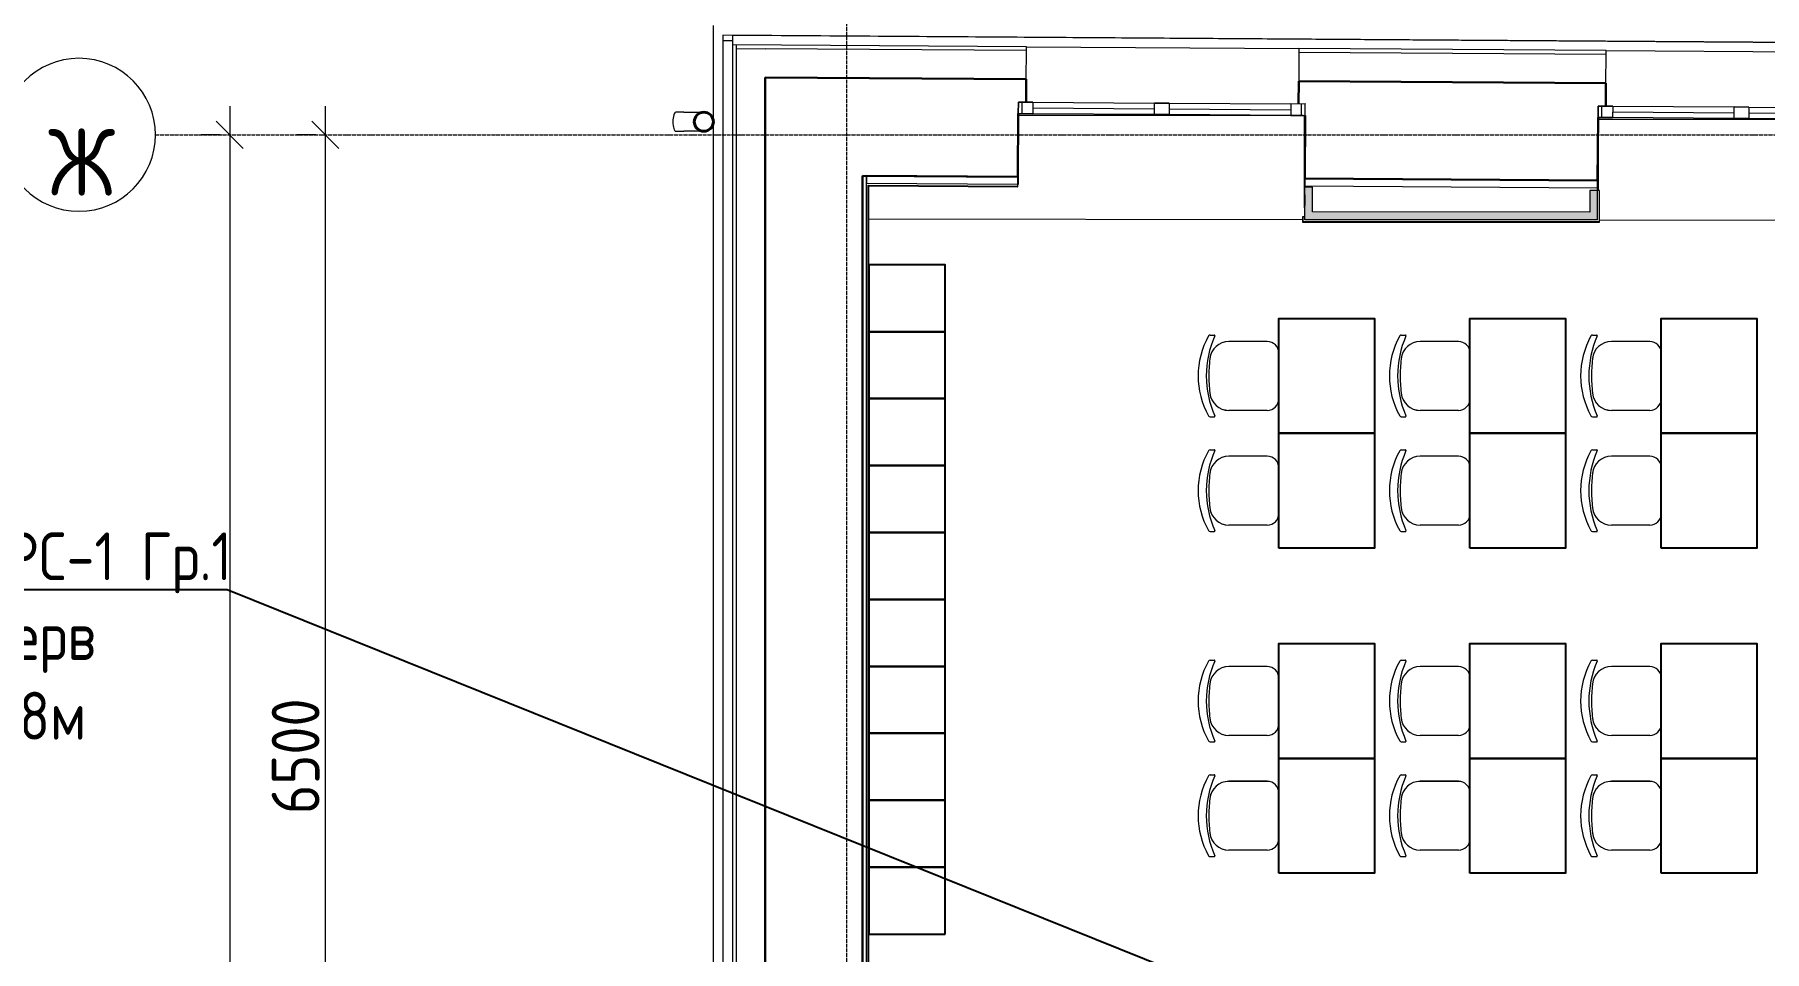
# Model space of a CAD drawing. Header units: millimetres. Extents: x -32 to 417638015, y -35 to 175284279.
# Drawn here: x 416875080 to 416884124, y 175270475 to 175275269 of the extents above; entities that cross this region are included whole.
import ezdxf
from ezdxf import colors
from ezdxf.entities.mleader import LeaderData, LeaderLine
from ezdxf.math import Vec2, Vec3

# ---------------------------------------------------------------- set-up
doc = ezdxf.new("R2010")
doc.units = ezdxf.units.MM
doc.linetypes.add('ADSK_Линия сетки', pattern=[25, 20, -2.5, 0, -2.5])
for name, color, linetype, lineweight in [('_ Окна', 7, 'Continuous', 9), ('_ЭМ_ТХобщее_слой', 7, 'Continuous', 30), ('Обобщенные модели', 7, 'Continuous', 18), ('Окна', 7, 'Continuous', 9), ('Оси', 253, 'Continuous', 9), ('Перекрытие', 7, 'Continuous', 18), ('Размеры', 7, 'Continuous', 9), ('Стены внутренние', 7, 'Continuous', 18), ('Стены наружные', 7, 'Continuous', 18), ('Стены несущие', 7, 'Continuous', 30), ('Стены отделка', 7, 'Continuous', 30), ('Стены штриховка', 7, 'Continuous', 9), ('ТХ', 5, 'Continuous', 0), ('ШТРИХОВКА', 252, 'Continuous', 15)]:
    doc.layers.add(name, color=color, linetype=linetype, lineweight=lineweight)
doc.layers.add('_ЭМ_Надписи', color=7, linetype='Continuous')
doc.layers.add('ЭОМ_Лотки рабочие', color=5, linetype='Continuous')
doc.styles.add('GOST Common', font='GOST_Common.ttf', dxfattribs={"width": 0.9, "height": 350})
doc.styles.add('GOST Common_1', font='GOST_Common.ttf', dxfattribs={"width": 0.9, "height": 250})
doc.styles.add('ЭОМ', font='isocpeur.ttf', dxfattribs={"width": 0.85, "height": 250})
doc.dimstyles.new('ADSK_Основной_2_5_мм', dxfattribs={"dimscale": 304.8, "dimtxt": 251.428749, "dimasz": 0.463911, "dimexe": 0.492126, "dimexo": 0.492126, "dimgap": 0.098425, "dimtad": 1, "dimrnd": 0.01, "dimdsep": 46, "dimtxsty": 'GOST Common_1', "dimblk1": 'OBLIQUE', "dimblk2": 'OBLIQUE', "dimsah": 1, "dimcen": 0.09, "dimdle": 0.492126, "dimazin": 2, "dimtfac": 1, "dimtdec": 4, "dimtix": 1, "dimtmove": 0, "dimatfit": 3, "dimfxl": 1, "dimtvp": 1, "dimtolj": 1, "dimtzin": 0, "dimlwd": 20, "dimlwe": 20, "dimarcsym": 2})

# ---------------------------------------------------------------- blocks, each defined once
blk = doc.blocks.new('_Oblique')
at = {"color": 0, "linetype": 'ByBlock', "lineweight": -2}
blk.add_line((-0.5, -0.5), (0.5, 0.5), dxfattribs=at)
blk = doc.blocks.new('*D184')
at = {"layer": 'Defpoints', "color": 0, "transparency": 16777216}
for p in [(-8940, 43383.7), (-9040, 333.7), (-8940, 333.7)]:
    blk.add_point(p, dxfattribs=at)
at = {"layer": 'Размеры', "color": 0, "transparency": 16777216}
for p, q in [((-9040, 43533.7), (-9040, 183.7)), ((-9090, 43383.7), (-9190, 43383.7)), ((-9090, 333.7), (-9190, 333.7))]:
    blk.add_line(p, q, dxfattribs=at)
at = {"layer": 'Размеры', "color": 0, "transparency": 16777216, "xscale": 141.4, "yscale": 141.4, "zscale": 141.4}
for p, rotation in [((-9040, 43383.7), 90), ((-9040, 333.7), 270)]:
    blk.add_blockref('_Oblique', p, dxfattribs=dict(at, rotation=rotation))
at = {"layer": 'Размеры', "color": 0, "transparency": 16777216, "insert": (-9195, 21858.7), "char_height": 250, "width": 971.623, "attachment_point": 5, "rotation": 90, "style": 'GOST Common_1'}
blk.add_mtext('\\A1;43050', dxfattribs=at)
blk = doc.blocks.new('*D185')
at = {"layer": 'Defpoints', "color": 0, "transparency": 16777216}
for p in [(-8440.6, 43383.7), (-8540.6, 36883.7), (-8440.6, 36883.7)]:
    blk.add_point(p, dxfattribs=at)
at = {"layer": 'Размеры', "color": 0, "transparency": 16777216}
for p, q in [((-8540.6, 43533.7), (-8540.6, 36733.7)), ((-8590.6, 43383.7), (-8690.6, 43383.7)), ((-8590.6, 36883.7), (-8690.6, 36883.7))]:
    blk.add_line(p, q, dxfattribs=at)
at = {"layer": 'Размеры', "color": 0, "transparency": 16777216, "xscale": 141.4, "yscale": 141.4, "zscale": 141.4}
for p, rotation in [((-8540.6, 43383.7), 90), ((-8540.6, 36883.7), 270)]:
    blk.add_blockref('_Oblique', p, dxfattribs=dict(at, rotation=rotation))
at = {"layer": 'Размеры', "color": 0, "transparency": 16777216, "insert": (-8695.6, 40133.7), "char_height": 250, "width": 756.843, "attachment_point": 5, "rotation": 90, "style": 'GOST Common_1'}
blk.add_mtext('\\A1;6500', dxfattribs=at)
blk = doc.blocks.new('Стул ученич штабелир №5-7')
at = {"color": 0, "linetype": 'ByBlock', "lineweight": -2}
for p, q in [((-120.1, 0), (120.1, 0)), ((-120.1, 0), (120.1, 0)), ((-179.9, -60), (-179.9, -260.3)), ((-179.9, -60), (-179.9, -260.3)), ((180.1, -60), (180.1, -260.3)), ((180.1, -60), (180.1, -260.3)), ((-213.4, -359), (-213.4, -337.3)), ((-213.4, -359), (-213.4, -337.3)), ((213.6, -359), (213.6, -337.3)), ((213.6, -359), (213.6, -337.3))]:
    blk.add_line(p, q, dxfattribs=at)
for centre, radius, start, end in [((-119.9, -60), 60, 90, 180), ((-119.9, -60), 60, 90, 180), ((120.1, -60), 60, 0, 90), ((120.1, -60), 60, 0, 90), ((-79.9, -260.3), 100, 180, 264.25844), ((-79.9, -260.3), 100, 180, 264.25844), ((80.1, -260.3), 100, 275.74156, 0), ((80.1, -260.3), 100, 275.74156, 0), ((-210.4, -337.3), 3, 63.89783, 180), ((-210.4, -337.3), 3, 63.89783, 180), ((-203.4, -359), 10, 180, 238.06825), ((-203.4, -359), 10, 180, 238.06825), ((0.1, 142.3), 520.8, 246.31951, 293.68049), ((0.1, 142.3), 520.8, 246.31951, 293.68049), ((0.1, 435.5), 800.4, 263.24698, 276.75302), ((0.1, 435.5), 800.4, 263.24698, 276.75302), ((203.6, -359), 10, 301.93175, 0), ((203.6, -359), 10, 301.93175, 0), ((210.6, -337.3), 3, 0, 116.10217), ((210.6, -337.3), 3, 0, 116.10217), ((0.1, 9), 430.5, 240.99166, 299.00834), ((0.1, 9), 430.5, 240.99166, 299.00834)]:
    blk.add_arc(centre, radius, start, end, dxfattribs=at)
blk = doc.blocks.new('Тх 2 этаж')
at = {"color": 252, "true_color": 0x939598}
for points in [[(390, 40029.1), (390, 40379.1), (-10, 40379.1), (-10, 40029.1), (390, 40029.1)], [(390, 39679.1), (390, 40029.1), (-10, 40029.1), (-10, 39679.1), (390, 39679.1)], [(390, 39329.1), (390, 39679.1), (-10, 39679.1), (-10, 39329.1), (390, 39329.1)], [(390, 38979.1), (390, 39329.1), (-10, 39329.1), (-10, 38979.1), (390, 38979.1)], [(390, 38629.1), (390, 38979.1), (-10, 38979.1), (-10, 38629.1), (390, 38629.1)], [(390, 38279.1), (390, 38629.1), (-10, 38629.1), (-10, 38279.1), (390, 38279.1)], [(390, 37929.1), (390, 38279.1), (-10, 38279.1), (-10, 37929.1), (390, 37929.1)], [(390, 37579.1), (390, 37929.1), (-10, 37929.1), (-10, 37579.1), (390, 37579.1)], [(390, 37229.1), (390, 37579.1), (-10, 37579.1), (-10, 37229.1), (390, 37229.1)], [(390, 36879.1), (390, 37229.1), (-10, 37229.1), (-10, 36879.1), (390, 36879.1)]]:
    blk.add_lwpolyline(points, dxfattribs=at)
for points in [[(2133.7, 39497.9), (2133.7, 40097.9), (2633.7, 40097.9), (2633.7, 39497.9)], [(3133.7, 39497.9), (3133.7, 40097.9), (3633.7, 40097.9), (3633.7, 39497.9)], [(4133.7, 39497.9), (4133.7, 40097.9), (4633.7, 40097.9), (4633.7, 39497.9)], [(2133.7, 38897.9), (2133.7, 39497.9), (2633.7, 39497.9), (2633.7, 38897.9)], [(3133.7, 38897.9), (3133.7, 39497.9), (3633.7, 39497.9), (3633.7, 38897.9)], [(4133.7, 38897.9), (4133.7, 39497.9), (4633.7, 39497.9), (4633.7, 38897.9)], [(2133.7, 37797.9), (2133.7, 38397.9), (2633.7, 38397.9), (2633.7, 37797.9)], [(3133.7, 37797.9), (3133.7, 38397.9), (3633.7, 38397.9), (3633.7, 37797.9)], [(4133.7, 37797.9), (4133.7, 38397.9), (4633.7, 38397.9), (4633.7, 37797.9)], [(2133.7, 37197.9), (2133.7, 37797.9), (2633.7, 37797.9), (2633.7, 37197.9)], [(3133.7, 37197.9), (3133.7, 37797.9), (3633.7, 37797.9), (3633.7, 37197.9)], [(4133.7, 37197.9), (4133.7, 37797.9), (4633.7, 37797.9), (4633.7, 37197.9)]]:
    blk.add_lwpolyline(points, close=True, dxfattribs=at)
at = {"layer": 'ТХ', "color": 252, "lineweight": 0, "true_color": 0x939598, "rotation": 270}
for p in [(2133.7, 39797.9), (3133.7, 39797.9), (4133.7, 39797.9), (2133.7, 39197.9), (3133.7, 39197.9), (4133.7, 39197.9), (2133.7, 38097.9), (3133.7, 38097.9), (4133.7, 38097.9), (2133.7, 37497.9), (3133.7, 37497.9), (4133.7, 37497.9)]:
    blk.add_blockref('Стул ученич штабелир №5-7', p, dxfattribs=at)
blk = doc.blocks.new('_ЭМ_ТХ2_2ЭТАЖнов')
at = {"layer": 'ТХ', "color": 252, "lineweight": 0, "true_color": 0x939598, "rotation": 270}
for p in [(2258.4, 41789.4), (3258.4, 41789.4), (4258.4, 41789.4), (2258.4, 41189.4), (3258.4, 41189.4), (4258.4, 41189.4), (2258.4, 40089.4), (3258.4, 40089.4), (4258.4, 40089.4), (2258.4, 39489.4), (3258.4, 39489.4), (4258.4, 39489.4)]:
    blk.add_blockref('Стул ученич штабелир №5-7', p, dxfattribs=at)
blk = doc.blocks.new('План 2 этажа')
at = {"lineweight": 9}
h = blk.add_hatch(dxfattribs=at)
h.set_pattern_fill('ANSI34', color=8, scale=20)
h.set_pattern_definition([(45, (686.36, 338.7), (-269.4077, 269.4077), []), (45, (776.16, 338.7), (-269.4077, 269.4077), []), (45, (865.96, 338.7), (-269.4077, 269.4077), []), (45, (955.77, 338.7), (-269.4077, 269.4077), [])])
h.paths.add_polyline_path([(44851.357, 8633.7), (44751.357, 8633.7), (44751.357, 5758.7), (44851.357, 5758.7), (44851.357, 5765.757)])
h.paths.add_polyline_path([(44851.357, 8965.757), (44141.357, 8965.757), (44141.357, 8865.757), (44751.357, 8865.757), (44751.357, 8633.7), (44851.357, 8633.7)])
h.paths.add_polyline_path([(43071.357, 8965.757), (42607.411, 8965.757), (42608.511, 8865.757), (43071.357, 8865.757)])
h.paths.add_polyline_path([(44839.469, 4703.7), (44851.357, 4703.7), (44851.357, 5758.7), (44751.357, 5758.7), (44751.357, 4703.7), (44826.357, 4703.7)])
h.paths.add_polyline_path([(38937.342, -5867.992), (39332.842, -5867.992), (39332.842, -5096.401), (38937.342, -5096.401)], flags=9)
h.paths.add_polyline_path([(487.342, -5523.806), (882.842, -5523.806), (882.842, -4752.215), (487.342, -4752.215)], flags=9)
h.paths.add_polyline_path([(3487.342, -5523.806), (3882.842, -5523.806), (3882.842, -4752.215), (3487.342, -4752.215)], flags=9)
h.paths.add_polyline_path([(7622.042, -5523.806), (8049.042, -5523.806), (8049.042, -4752.215), (7622.042, -4752.215)], flags=9)
h.paths.add_polyline_path([(10637.342, -5523.806), (11032.842, -5523.806), (11032.842, -4752.215), (10637.342, -4752.215)], flags=9)
h.paths.add_polyline_path([(18537.342, -5523.806), (18932.842, -5523.806), (18932.842, -4752.215), (18537.342, -4752.215)], flags=9)
h.paths.add_polyline_path([(31035.791, -5523.806), (31431.291, -5523.806), (31431.291, -4752.215), (31035.791, -4752.215)], flags=9)
h.paths.add_polyline_path([(42337.342, -5523.806), (42732.842, -5523.806), (42732.842, -4752.215), (42337.342, -4752.215)], flags=9)
h.paths.add_polyline_path([(49290.092, -5523.806), (49780.092, -5523.806), (49780.092, -4752.215), (49290.092, -4752.215)], flags=9)
h.paths.add_polyline_path([(-5981.158, -5523.806), (-5648.658, -5523.806), (-5648.658, -4752.215), (-5981.158, -4752.215)], flags=9)
h.paths.add_polyline_path([(55758.592, -5523.806), (56311.592, -5523.806), (56311.592, -4752.215), (55758.592, -4752.215)], flags=9)
h.paths.add_polyline_path([(-10042.694, -119.379), (-9584.194, -119.379), (-9584.194, 652.212), (-10042.694, 652.212)], flags=9)
h.paths.add_polyline_path([(-10026.944, 8180.621), (-9599.944, 8180.621), (-9599.944, 8952.212), (-10026.944, 8952.212)], flags=9)
h.paths.add_polyline_path([(-10011.644, 12830.621), (-9616.144, 12830.621), (-9616.144, 13602.212), (-10011.644, 13602.212)], flags=9)
h.paths.add_polyline_path([(-10042.694, 20130.621), (-9584.194, 20130.621), (-9584.194, 20902.212), (-10042.694, 20902.212)], flags=9)
h.paths.add_polyline_path([(-10011.644, 36430.621), (-9616.144, 36430.621), (-9616.144, 37202.212), (-10011.644, 37202.212)], flags=9)
h.paths.add_polyline_path([(-10058.894, 42930.621), (-9568.894, 42930.621), (-9568.894, 43702.212), (-10058.894, 43702.212)], flags=9)
h.paths.add_polyline_path([(-10026.944, 1680.621), (-9599.944, 1680.621), (-9599.944, 2452.212), (-10026.944, 2452.212)], flags=9)
h.paths.add_polyline_path([(46258.592, -5523.806), (46811.592, -5523.806), (46811.592, -4752.215), (46258.592, -4752.215)], flags=9)
at = {"layer": 'Стены внутренние'}
for points in [[(-3379.883, 42941.57), (-3379.883, 43110.656), (-3419.883, 43110.656), (-3419.883, 42941.626)], [(-1889.965, 42979.501), (-1889.965, 43093.319), (-1929.965, 43093.319), (-1929.965, 42979.557)], [(-1889.965, 42939.501), (-1889.965, 42979.501), (-3379.883, 42981.57), (-3379.883, 42941.57), (-2270.326, 42940.03)]]:
    blk.add_hatch(color=8, dxfattribs=at).paths.add_polyline_path(points)
at = {"layer": '_ Окна', "color": 8, "lineweight": 18}
for p, q in [((-4917.07, 43494.525), (-4916.667, 43554.524)), ((-4916.667, 43554.524), (-4840.669, 43554.013)), ((-4840.669, 43554.013), (-4841.072, 43494.015)), ((-4205.086, 43489.743), (-4204.683, 43549.742)), ((-4204.683, 43549.742), (-4128.685, 43549.232)), ((-4128.685, 43549.232), (-4129.088, 43489.233)), ((-3492.699, 43544.96), (-3493.102, 43484.962)), ((-3416.701, 43544.45), (-3492.699, 43544.96)), ((-3417.104, 43484.451), (-3416.701, 43544.45)), ((-1886.139, 43474.169), (-1885.736, 43534.168)), ((-1885.736, 43534.168), (-1809.737, 43533.658)), ((-1809.737, 43533.658), (-1810.14, 43473.659)), ((-1174.155, 43469.388), (-1173.752, 43529.386)), ((-1173.752, 43529.386), (-1097.753, 43528.876)), ((-1097.753, 43528.876), (-1098.156, 43468.877)), ((-4841.072, 43494.015), (-4917.07, 43494.525)), ((-4129.088, 43489.233), (-4205.086, 43489.743)), ((-3493.102, 43484.962), (-3417.104, 43484.451)), ((-1810.14, 43473.659), (-1886.139, 43474.169)), ((-1098.156, 43468.877), (-1174.155, 43469.388))]:
    blk.add_line(p, q, dxfattribs=at)
at = {"layer": '_ Окна', "color": 8}
for p, q in [((-4897.071, 43494.391), (-4896.668, 43554.389)), ((-4840.871, 43524.014), (-4204.885, 43519.743)), ((-4128.887, 43519.232), (-3492.901, 43514.961)), ((-3437.104, 43484.586), (-3436.701, 43544.584)), ((-1866.139, 43474.035), (-1865.736, 43534.034)), ((-1809.939, 43503.658), (-1173.953, 43499.387)), ((-1097.955, 43498.877), (-461.969, 43494.605))]:
    blk.add_line(p, q, dxfattribs=at)
at = {"layer": 'Обобщенные модели', "color": 8}
for p, q in [((-6665.078, 43502.132), (-6707.582, 43502.132)), ((-6707.582, 43402.132), (-6665.078, 43402.132))]:
    blk.add_line(p, q, dxfattribs=at)
at = {"layer": 'Обобщенные модели', "color": 8, "flags": 128}
for points in [[(-6665.078, 43502.132), (-6659.41, 43502.132), (-6653.825, 43502.132), (-6648.333, 43502.132), (-6642.942, 43502.132), (-6637.66, 43502.132), (-6632.496, 43502.132), (-6627.458, 43502.132), (-6622.555, 43502.132), (-6617.794, 43502.132), (-6613.183, 43502.132), (-6608.729, 43502.132), (-6604.439, 43502.132), (-6600.321, 43502.132), (-6596.38, 43502.132), (-6592.623, 43502.132), (-6589.056, 43502.132), (-6585.685, 43502.132), (-6582.515, 43502.132), (-6579.552, 43502.132), (-6576.799, 43502.132), (-6574.447, 43502.132)], [(-6574.447, 43402.132), (-6575.718, 43402.132), (-6578.381, 43402.132), (-6581.257, 43402.132), (-6584.342, 43402.132), (-6587.63, 43402.132), (-6591.116, 43402.132), (-6594.794, 43402.132), (-6598.659, 43402.132), (-6602.705, 43402.132), (-6606.924, 43402.132), (-6611.311, 43402.132), (-6615.858, 43402.132), (-6620.557, 43402.132), (-6625.402, 43402.132), (-6630.385, 43402.132), (-6635.497, 43402.132), (-6640.731, 43402.132), (-6646.078, 43402.132), (-6651.529, 43402.132), (-6657.077, 43402.132), (-6662.711, 43402.132), (-6665.078, 43402.132)]]:
    blk.add_lwpolyline(points, dxfattribs=at)
at = {"layer": 'Обобщенные модели', "color": 8}
for start, end in [(350.0131305, 180), (180, 350.0131305)]:
    blk.add_arc((-6561.43, 43452.132), 52, start, end, dxfattribs=at)
at = {"layer": 'Обобщенные модели', "color": 8, "lineweight": 40}
for start, end in [(0, 180), (180, 0)]:
    blk.add_arc((-6561.43, 43452.132), 50, start, end, dxfattribs=at)
at = {"layer": 'Обобщенные модели', "color": 8}
for start_param, end_param in [(3.14159265, 4.71238898), (4.71238898, 6.28318531)]:
    blk.add_ellipse((-6707.582, 43452.132), major_axis=(0, -50), ratio=0.30901699, start_param=start_param, end_param=end_param, dxfattribs=at)
at = {"layer": 'Окна', "color": 8}
for p, q in [((-4916.667, 43554.524), (-4917.07, 43494.525)), ((-4840.669, 43554.013), (-4916.667, 43554.524)), ((-4840.669, 43554.013), (-4204.683, 43549.742)), ((-4128.685, 43549.232), (-4204.683, 43549.742)), ((-4128.685, 43549.232), (-3492.699, 43544.96)), ((-3416.701, 43544.45), (-3492.699, 43544.96)), ((-3417.104, 43484.451), (-3416.701, 43544.45)), ((-1885.736, 43534.168), (-1886.139, 43474.169)), ((-1809.737, 43533.658), (-1885.736, 43534.168)), ((-1809.737, 43533.658), (-1173.752, 43529.386)), ((-1097.753, 43528.876), (-1173.752, 43529.386)), ((-1097.753, 43528.876), (-461.768, 43524.605)), ((-4917.07, 43494.525), (-4841.072, 43494.015)), ((-4205.086, 43489.743), (-4841.072, 43494.015)), ((-4205.086, 43489.743), (-4129.088, 43489.233)), ((-3493.102, 43484.962), (-4129.088, 43489.233)), ((-3493.102, 43484.962), (-3417.104, 43484.451)), ((-1886.139, 43474.169), (-1810.14, 43473.659)), ((-1174.155, 43469.388), (-1810.14, 43473.659)), ((-1174.155, 43469.388), (-1098.156, 43468.877)), ((-462.171, 43464.606), (-1098.156, 43468.877))]:
    blk.add_line(p, q, dxfattribs=at)
at = {"layer": 'Оси', "color": 8, "linetype": 'ADSK_Линия сетки'}
for p, q in [((-5814.077, -4690.674), (-5814.077, 44448.764)), ((-9428.371, 43383.7), (56691.21, 43383.7))]:
    blk.add_line(p, q, dxfattribs=at)
at = {"layer": 'Оси', "color": 8, "lineweight": 20}
for start, end in [(90, 270), (270, 90)]:
    blk.add_arc((-9828.371, 43383.7), 400, start, end, dxfattribs=at)
at = {"layer": 'Перекрытие', "color": 8}
for p, q in [((-3428.35, 43484.527), (-4917.137, 43484.527)), ((-3420.34, 43002.69), (-3420.34, 43484.473)), ((-1885.017, 43463.605), (-1885.017, 43092.153)), ((-386.176, 43463.605), (-1885.017, 43463.605)), ((-4918.555, 43273.428), (-4918.555, 43124.527)), ((-3419.614, 43110.656), (-3419.589, 43114.46)), ((-5699.43, 42944.792), (-3431.883, 42941.643)), ((-1877.965, 42939.485), (2583.137, 42933.289))]:
    blk.add_line(p, q, dxfattribs=at)
at = {"layer": 'Стены внутренние', "color": 8}
for p, q in [((-4918.555, 43124.527), (-4919.555, 43124.533)), ((-1885.017, 43104.153), (-1888.623, 43104.178))]:
    blk.add_line(p, q, dxfattribs=at)
at = {"layer": 'Стены наружные', "color": 8}
for p, q in [((-6511.43, 33956.852), (-6511.43, 43955.242)), ((-6461.43, 43904.905), (-6461.43, 33956.852)), ((4149.317, 43833.644), (-6461.43, 43904.905)), ((-6411.43, 43874.569), (-6461.43, 43874.569)), ((-6411.43, 43904.57), (4149.317, 43833.644)), ((-6411.43, 43904.57), (-6411.43, 43854.569)), ((-4874.721, 43844.249), (-3449.753, 43834.678)), ((-1843.789, 43823.893), (-428.821, 43814.39)), ((-3419.883, 43114.462), (-3419.883, 43110.656)), ((-1888.691, 43094.178), (-1888.704, 43092.178))]:
    blk.add_line(p, q, dxfattribs=at)
at = {"layer": 'Стены несущие', "color": 8}
for p, q in [((-6241.43, 35786.471), (-6241.43, 43683.423)), ((-6241.43, 43683.423), (-4875.862, 43674.252)), ((-4876.668, 43554.255), (-4875.862, 43674.252)), ((-3450.894, 43664.682), (-3451.7, 43544.685)), ((-1844.931, 43653.897), (-3450.894, 43664.682)), ((-1845.737, 43533.899), (-1844.931, 43653.897)), ((-3415.701, 43544.443), (-3416.701, 43544.45)), ((-4919.286, 43164.532), (-4917.07, 43494.525)), ((-3417.104, 43484.451), (-3419.32, 43154.459)), ((-1888.355, 43144.177), (-1886.139, 43474.169)), ((-5731.43, 43169.987), (-4919.286, 43164.532)), ((-5731.43, 37162.192), (-5731.43, 43169.987)), ((-4919.286, 43164.532), (-5711.16, 43169.851)), ((-3419.32, 43154.459), (-1888.355, 43144.177)), ((-1888.355, 43144.177), (-3418.32, 43154.452))]:
    blk.add_line(p, q, dxfattribs=at)
at = {"layer": 'Стены отделка', "color": 8, "lineweight": 9}
for p, q in [((-4874.721, 43844.249), (-6411.43, 43854.569)), ((-6411.43, 43854.569), (-6411.43, 35786.471)), ((-6391.43, 43834.434), (-6241.43, 43833.427)), ((-4875.862, 43674.252), (-4874.855, 43824.249)), ((-4874.855, 43824.249), (-4874.721, 43844.249)), ((-3449.887, 43814.679), (-3450.894, 43664.682)), ((-3449.753, 43834.678), (-3449.887, 43814.679)), ((-3449.887, 43814.679), (-3449.887, 43814.679)), ((-1843.789, 43823.893), (-3449.753, 43834.678)), ((-1844.931, 43653.897), (-1843.923, 43803.893)), ((-1843.923, 43803.893), (-1843.789, 43823.893)), ((-3450.894, 43664.682), (-3450.894, 43664.682)), ((-5711.43, 43169.987), (-5731.43, 43169.987)), ((-5711.43, 37893.455), (-5711.43, 43169.987)), ((-5711.16, 43169.851), (-5711.428, 43129.852)), ((-4919.636, 43112.534), (-4919.286, 43164.532)), ((-3419.32, 43154.459), (-3419.589, 43114.46)), ((-3418.32, 43154.452), (-3419.32, 43154.459)), ((-1888.704, 43092.178), (-1888.355, 43144.177)), ((-4919.555, 43124.533), (-5711.43, 43129.852)), ((-5699.43, 37905.455), (-5699.43, 43117.771)), ((-5699.43, 43117.771), (-4919.636, 43112.534)), ((-3419.883, 43070.656), (-3420.663, 42954.463)), ((-3379.883, 43110.656), (-3419.883, 43110.656)), ((-3419.883, 42939.501), (-3419.883, 43110.656)), ((-3419.589, 43114.46), (-3418.589, 43114.453)), ((-1888.623, 43104.178), (-3418.589, 43114.453)), ((-3379.883, 42981.57), (-3379.883, 43110.656)), ((-1929.965, 43093.319), (-1929.965, 42979.557)), ((-1889.965, 43093.319), (-1929.965, 43093.319)), ((-1889.965, 43104.187), (-1889.965, 42939.501)), ((-1877.965, 43092.106), (-1888.704, 43092.178)), ((-1877.965, 42929.501), (-1877.965, 43092.106)), ((-1929.965, 42979.557), (-3379.883, 42981.57)), ((-3420.663, 42954.463), (-3431.883, 42954.539)), ((-3431.883, 42954.539), (-3431.883, 42927.501)), ((-3429.883, 42927.501), (-1879.965, 42927.501)), ((-3419.883, 42941.626), (-1889.965, 42939.501)), ((-1889.965, 42939.501), (-3419.883, 42939.501))]:
    blk.add_line(p, q, dxfattribs=at)
at = {"layer": 'Стены штриховка', "color": 8}
for p, q in [((-6391.43, 43854.435), (-6391.43, 35792.471)), ((-4874.855, 43824.249), (-6241.43, 43833.427)), ((-1843.923, 43803.893), (-3449.887, 43814.679)), ((-5701.43, 37903.455), (-5701.43, 43119.784)), ((-5701.43, 43119.784), (-4919.622, 43114.534)), ((-1879.965, 43092.119), (-1879.965, 42927.501)), ((-1877.965, 42929.501), (-3431.883, 42929.501)), ((-3431.883, 42927.501), (-3429.883, 42927.501)), ((-3429.883, 42954.525), (-3429.883, 42927.501)), ((-1879.965, 42927.501), (-1877.965, 42927.501)), ((-1877.965, 42927.501), (-1877.965, 42929.501))]:
    blk.add_line(p, q, dxfattribs=at)
at = {"layer": 'ЭОМ_Лотки рабочие'}
blk.add_blockref('Тх 2 этаж', (-5689.424, 2325.176), dxfattribs=at)
at = {"layer": 'Оси', "color": 8, "insert": (-9813.894, 43240.849), "char_height": 350, "width": 327.6, "attachment_point": 5, "line_spacing_factor": 1.022766, "style": 'GOST Common'}
blk.add_mtext('\\pxqc,t0.25714,0.51429,0.77143,1.02857,1.28571,1.54286,1.8,2.05714,2.31429,2.57143,2.82857,3.08571,3.34286,3.6,3.85714,4.11429,4.37143,4.62857,4.88571,5.14286,5.4,5.65714,5.91429,6.17143,6.42857,6.68571,6.94286,7.2,7.45714,7.71429,7.97143,8.22857;{Ж}', dxfattribs=at)
at = {"layer": 'Размеры', "color": 8}
for base, p1, p2, override, picture, middle in [((-9039.994, 333.7), (-8940.009, 43383.7), (-8940.009, 333.7), {"dimpost": '<>', "dimfxl": 43050, "dimlwd": 65535, "dimlwe": 65535}, '*D184', (-9194.994, 21858.7)), ((-8540.616, 36883.7), (-8440.631, 43383.7), (-8440.631, 36883.7), {"dimpost": '<>', "dimfxl": 6500, "dimlwd": 65535, "dimlwe": 65535}, '*D185', (-8695.616, 40133.7))]:
    dim = blk.add_linear_dim(base=base, p1=p1, p2=p2, angle=90, dimstyle='ADSK_Основной_2_5_мм', override=override, dxfattribs=at)
    dim.commit()
    dim.dimension.update_dxf_attribs({"geometry": picture, "text_midpoint": middle})

msp = doc.modelspace()

# ---------------------------------------------------------------- block references
at = {"layer": 'ШТРИХОВКА'}
msp.add_blockref('План 2 этажа', (416885140, 175231360.9), dxfattribs=at)

# ---------------------------------------------------------------- next in the draw order: block references
at = {"layer": '_ЭМ_ТХобщее_слой', "lineweight": 50}
msp.add_blockref('_ЭМ_ТХ2_2ЭТАЖнов', (416879325.9, 175231694.6), dxfattribs=at)

# ---------------------------------------------------------------- next in the draw order: leaders
at = {"layer": '_ЭМ_Надписи', "color": 7, "ltscale": 5}
ml = msp.add_multileader_mtext('Standard', dxfattribs=at)
ml.set_content('{\\fGOST Common|b0|i0|c204|p34;\\W0.9;\\C256;2ЩРС-1\\fISOCPEUR|b0|i0|c204|p34;\\W0.85; Гр.1 \\PРезерв\\P\\fGOST Common|b0|i0|c0|p34;\\W0.9;h=\\fGOST Common|b0|i0|c204|p34;1\\fGOST Common|b0|i0|c0|p34;.\\fGOST Common|b0|i0|c204|p34;8м}', color=1, style='ЭОМ')
ml.set_leader_properties()
ml.build(insert=Vec2(0, 0))
ml.multileader.update_dxf_attribs({"text_left_attachment_type": 6, "text_right_attachment_type": 6, "dogleg_length": 0, "arrow_head_size": 200})
ctx = ml.context
ctx.base_point, ctx.char_height, ctx.arrow_head_size, ctx.landing_gap_size, ctx.plane_origin = Vec3(416874523.6, 175272365.4), 250, 200, 0, Vec3(416856276, 175285366.5)
ctx.left_attachment, ctx.right_attachment = 6, 6
notes = []
notes.append((ctx, [(1, (1, 1, 0), (416876087.4, 175272365.4), (-1, 0), 0, [(1, [(416879428.6, 175269663), (416885500.5, 175268575.1)], 0, [])])]))
ctx.mtext.insert, ctx.mtext.width, ctx.mtext.defined_height, ctx.mtext.flow_direction = Vec3(416874523.6, 175272665.4), 2880, 545.6, 5
for ctx, leaders in notes:
    for number, flags, end, landing, length, lines in leaders:
        leader = LeaderData()
        leader.index, (leader.has_last_leader_line, leader.has_dogleg_vector, leader.attachment_direction) = number, flags
        leader.last_leader_point, leader.dogleg_vector, leader.dogleg_length = Vec3(end), Vec3(landing), length
        for number, points, colour, breaks in lines:
            line = LeaderLine()
            line.index, line.vertices, line.color, line.breaks = number, Vec3.list(points), colors.encode_raw_color(colour), breaks
            leader.lines.append(line)
        ctx.leaders.append(leader)

doc.saveas('drawing.dxf')
